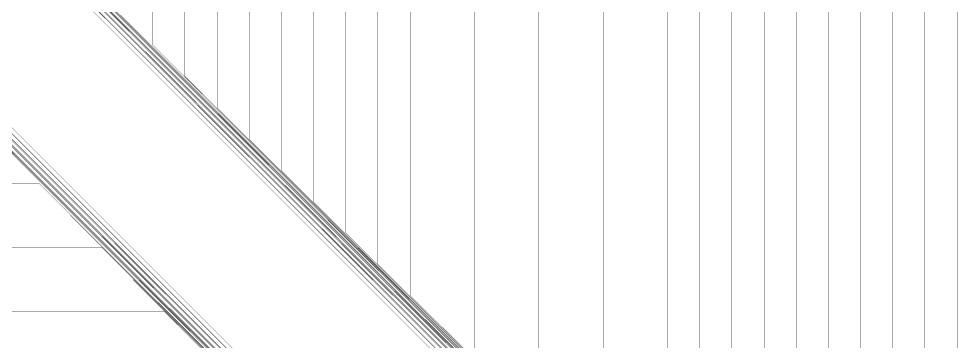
# Model space of a CAD drawing. Header units: inches. Extents: x 0 to 565, y 0 to 565.
# Drawn here: x 99.1 to 281.4, y 408 to 470.7 of the extents above; entities that cross this region are included whole.
import ezdxf

# ---------------------------------------------------------------- set-up
doc = ezdxf.new("R2010")
doc.units = ezdxf.units.IN

msp = doc.modelspace()

# ---------------------------------------------------------------- linework, layer by layer
at = {"const_width": 0.05}
for points in [[(131.39, 459.51), (131.39, 560.76)], [(143.89, 447.31), (143.89, 560.76)], [(156.39, 435.11), (156.39, 560.76)], [(168.89, 423.01), (168.89, 560.76)], [(181.39, 410.81), (181.39, 560.76)], [(193.89, 398.61), (193.89, 560.76)], [(206.39, 386.41), (206.39, 560.76)], [(218.89, 374.21), (218.89, 560.76)], [(231.39, 362.01), (231.39, 560.76)], [(243.89, 349.81), (243.89, 560.76)], [(256.39, 337.61), (256.39, 560.76)], [(268.89, 325.41), (268.89, 560.76)], [(281.39, 313.21), (281.39, 560.76)], [(31.39, 554.28), (274.56, 311.11)], [(125.14, 465.61), (125.14, 553.51)], [(137.64, 453.41), (137.64, 553.51)], [(150.14, 441.21), (150.14, 553.51)], [(162.64, 429.12), (162.64, 553.51)], [(175.14, 416.91), (175.14, 553.51)], [(187.64, 404.71), (187.64, 553.51)], [(200.14, 392.51), (200.14, 553.51)], [(212.64, 380.31), (212.64, 553.51)], [(225.14, 368.11), (225.14, 553.51)], [(237.64, 355.91), (237.64, 553.51)], [(250.14, 343.71), (250.14, 553.51)], [(262.64, 331.51), (262.64, 553.51)], [(275.14, 319.31), (275.14, 553.51)], [(37.64, 549.06), (275.58, 311.12)], [(43.89, 542.96), (275.68, 311.17)], [(50.14, 537.58), (276.61, 311.11)], [(14.84, 532.5), (253.89, 293.45)], [(56.39, 531.51), (276.71, 311.19)], [(19.99, 526.25), (253.89, 292.35)], [(62.64, 525.41), (276.81, 311.24)], [(26.09, 520), (253.84, 292.25)], [(68.89, 519.85), (277.63, 311.11)], [(31.39, 513.75), (253.89, 291.25)], [(75.14, 513.76), (277.73, 311.17)], [(37.49, 507.5), (253.84, 291.15)], [(81.39, 507.66), (277.83, 311.22)], [(87.64, 501.56), (277.93, 311.27)], [(43.59, 501.25), (253.79, 291.05)], [(93.89, 495.86), (278.6, 311.15)], [(49.04, 495), (253.89, 290.15)], [(55.14, 488.75), (253.84, 290.05)], [(100.14, 489.76), (278.7, 311.2)], [(106.39, 483.66), (278.8, 311.25)], [(61.24, 482.5), (253.79, 289.95)], [(67.34, 476.25), (253.74, 289.85)], [(112.64, 477.56), (278.9, 311.3)], [(118.89, 471.46), (279, 311.35)], [(72.89, 470), (253.89, 289)], [(125.14, 465.61), (279.62, 311.13)], [(78.99, 463.75), (253.84, 288.9)], [(131.39, 459.51), (279.72, 311.18)], [(85.09, 457.5), (253.79, 288.8)], [(137.64, 453.41), (279.82, 311.23)], [(91.19, 451.25), (253.74, 288.7)], [(143.89, 447.31), (279.92, 311.28)], [(97.29, 445), (253.69, 288.6)], [(150.14, 441.21), (280.02, 311.33)], [(13.84, 438.75), (103.04, 438.75)], [(103.04, 438.75), (253.89, 287.9)], [(156.39, 435.11), (280.12, 311.38)], [(6.39, 432.5), (109.14, 432.5)], [(109.14, 432.5), (253.84, 287.8)], [(162.64, 429.12), (280.64, 311.11)], [(10.38, 426.25), (115.24, 426.25)], [(115.24, 426.25), (253.79, 287.7)], [(168.89, 423.01), (280.74, 311.16)], [(6.44, 420), (121.34, 420)], [(121.34, 420), (253.74, 287.6)], [(175.14, 416.91), (280.84, 311.21)], [(14.29, 413.75), (127.44, 413.75)], [(127.44, 413.75), (253.69, 287.5)], [(181.39, 410.81), (280.94, 311.26)]]:
    msp.add_lwpolyline(points, dxfattribs=at)
at = {"const_width": 0.025}
for points in [[(125.13, 465.61, 1), (125.15, 465.61, 1)], [(125.13, 465.61, 1), (125.15, 465.61, 1)], [(131.38, 459.51, 1), (131.4, 459.51, 1)], [(131.38, 459.51, 1), (131.4, 459.51, 1)], [(137.63, 453.41, 1), (137.65, 453.41, 1)], [(137.63, 453.41, 1), (137.65, 453.41, 1)], [(143.88, 447.31, 1), (143.9, 447.31, 1)], [(143.88, 447.31, 1), (143.9, 447.31, 1)], [(150.13, 441.21, 1), (150.15, 441.21, 1)], [(150.13, 441.21, 1), (150.15, 441.21, 1)], [(103.03, 438.75, 1), (103.05, 438.75, 1)], [(103.03, 438.75, 1), (103.05, 438.75, 1)], [(156.38, 435.11, 1), (156.4, 435.11, 1)], [(156.38, 435.11, 1), (156.4, 435.11, 1)], [(109.13, 432.5, 1), (109.15, 432.5, 1)], [(109.13, 432.5, 1), (109.15, 432.5, 1)], [(162.63, 429.12, 1), (162.65, 429.12, 1)], [(162.63, 429.12, 1), (162.65, 429.12, 1)], [(115.23, 426.25, 1), (115.25, 426.25, 1)], [(115.23, 426.25, 1), (115.25, 426.25, 1)], [(168.88, 423.01, 1), (168.9, 423.01, 1)], [(168.88, 423.01, 1), (168.9, 423.01, 1)], [(121.33, 420, 1), (121.35, 420, 1)], [(121.33, 420, 1), (121.35, 420, 1)], [(175.13, 416.91, 1), (175.15, 416.91, 1)], [(175.13, 416.91, 1), (175.15, 416.91, 1)], [(127.43, 413.75, 1), (127.45, 413.75, 1)], [(127.43, 413.75, 1), (127.45, 413.75, 1)], [(181.38, 410.81, 1), (181.4, 410.81, 1)], [(181.38, 410.81, 1), (181.4, 410.81, 1)]]:
    msp.add_lwpolyline(points, format="xyb", close=True, dxfattribs=at)

doc.saveas('drawing.dxf')
